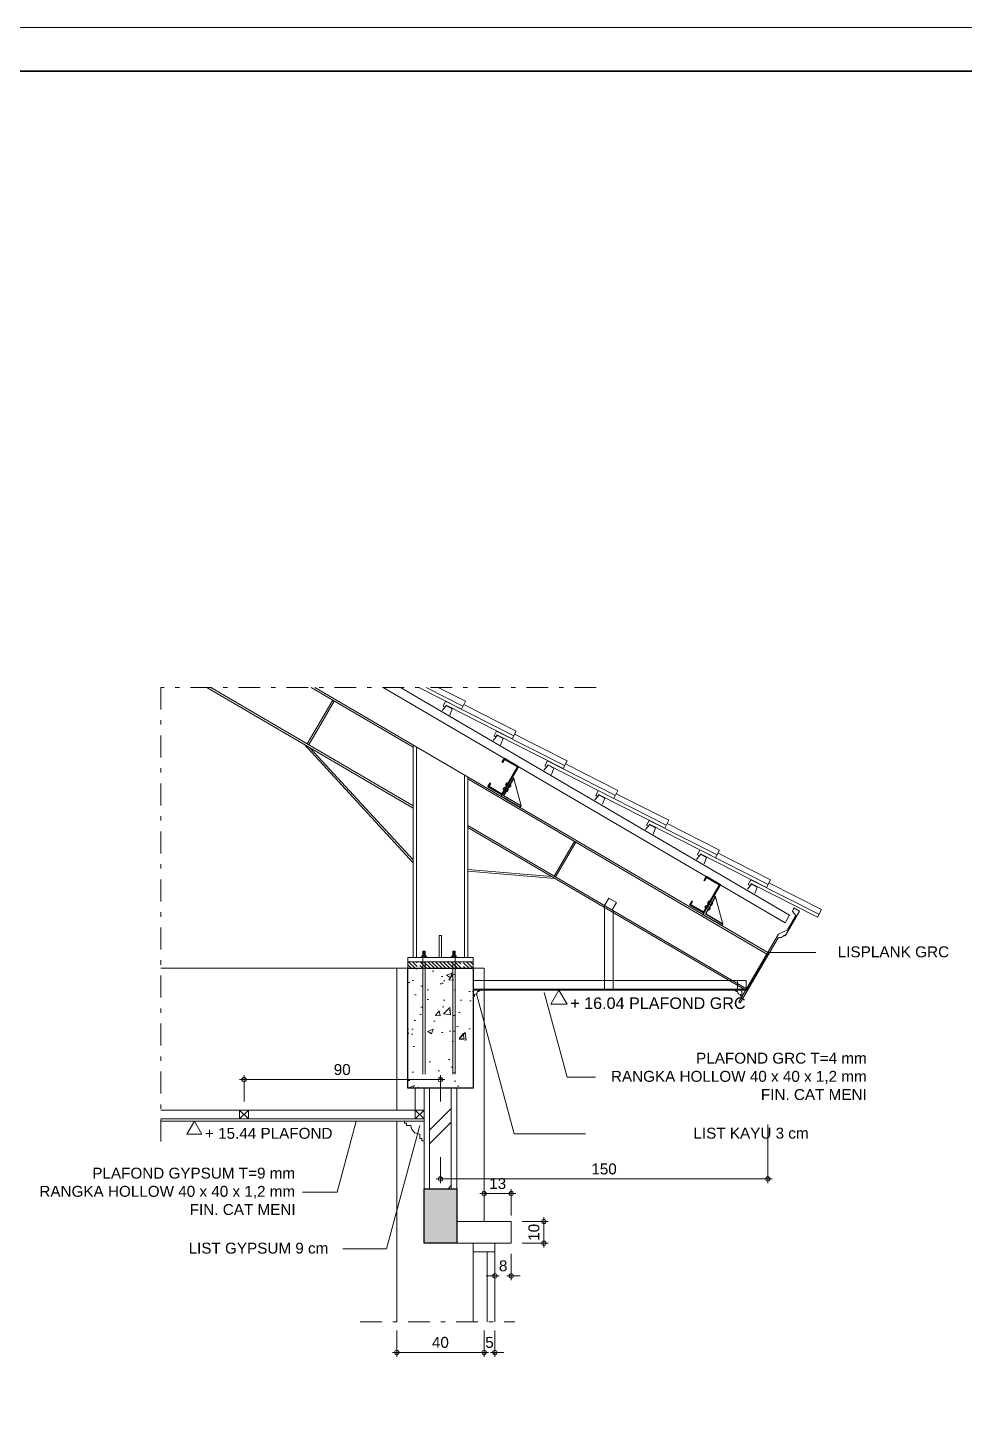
# Model space of a CAD drawing. Header units: millimetres. Extents: x -11 to 1625, y -267 to 180.
# Drawn here: x 959.67 to 981.14, y -188.5 to -157 of the extents above; entities that cross this region are included whole.
import ezdxf
from ezdxf.enums import TextEntityAlignment as Align

# ---------------------------------------------------------------- set-up
doc = ezdxf.new("R2010")
doc.units = ezdxf.units.MM
doc.linetypes.add('DASHDOT', pattern=[1, 0.5, -0.25, 0, -0.25])
doc.layers.add('03-GRS', color=3, linetype='Continuous')
for name, color, linetype, lineweight in [('ars', 11, 'Continuous', 5), ('atap', 7, 'Continuous', 20), ('balok', 111, 'Continuous', 35), ('blk', 1, 'Continuous', 30), ('GEN', 11, 'Continuous', 5), ('GRS KOP', 1, 'Continuous', 35), ('kap', 71, 'Continuous', 15), ('kop', 7, 'Continuous', 20), ('kus', 63, 'Continuous', 15), ('lan', 7, 'Continuous', 15), ('not', 7, 'Continuous', 20), ('pla', 213, 'Continuous', 15), ('sol kol', 8, 'Continuous', 0), ('tem', 5, 'Continuous', 20), ('u', 6, 'Continuous', 20)]:
    doc.layers.add(name, color=color, linetype=linetype, lineweight=lineweight)
doc.styles.add('BARU', font='complex.shx')
doc.styles.add('S', font='SIMPLEX', dxfattribs={"width": 1.1})
doc.styles.get("Standard").update_dxf_attribs({"font": 'ARIALUNI.TTF'})
doc.dimstyles.new('SK-20', dxfattribs={"dimtxt": 0.25, "dimasz": 0.1, "dimexe": 0.1, "dimexo": 0, "dimgap": 0.1, "dimtad": 1, "dimdec": 0, "dimlfac": 20, "dimzin": 12, "dimdsep": 46, "dimtxsty": 'Standard', "dimblk": 'BULAT', "dimcen": 0.1, "dimdle": 0.1, "dimclrd": 256, "dimclre": 256, "dimclrt": 256, "dimadec": 0, "dimazin": 3, "dimtfac": 1, "dimtdec": 0, "dimtix": 1, "dimtofl": 0, "dimtmove": 0, "dimatfit": 3, "dimldrblk": 'BULAT', "dimfxl": 0, "dimtolj": 1, "dimtzin": 0, "dimlwd": -1, "dimlwe": -1, "dimarcsym": 0})

# ---------------------------------------------------------------- blocks, each defined once
blk = doc.blocks.new('PEILA')
blk.add_lwpolyline([(-0.188, -0.325), (0.188, -0.325), (0, 0)], close=True)
at = {"style": 'S', "width": 1.1, "flags": 4}
blk.add_attdef('CAT', (0.265, -0.289), '', height=0.2, dxfattribs=at)
blk = doc.blocks.new('BULAT')
for p, q in [((-1, 0), (1, 0)), ((0, -1), (0, 1))]:
    blk.add_line(p, q)
blk.add_circle((0, 0), 0.5)
blk = doc.blocks.new('*D2893')
at = {"layer": 'Defpoints', "color": 0, "ltscale": 0.15}
for p in [(970.999, -184.352), (970.999, -184.852), (971.499, -184.852)]:
    blk.add_point(p, dxfattribs=at)
at = {"layer": 'u', "ltscale": 0.15}
for p, q in [((970.999, -184.352), (971.599, -184.352)), ((971.499, -184.452), (971.499, -184.752)), ((970.999, -184.852), (971.599, -184.852))]:
    blk.add_line(p, q, dxfattribs=at)
at = {"layer": 'u', "ltscale": 0.15, "xscale": 0.1, "yscale": 0.1, "zscale": 0.1}
for p, rotation in [((971.499, -184.352), 90), ((971.499, -184.852), 270)]:
    blk.add_blockref('BULAT', p, dxfattribs=dict(at, rotation=rotation))
at = {"layer": 'u', "ltscale": 0.15, "insert": (971.271, -184.602), "char_height": 0.25, "attachment_point": 5, "rotation": 90}
blk.add_mtext('\\A1;10', dxfattribs=at)
blk = doc.blocks.new('*D2894')
at = {"layer": 'Defpoints', "color": 0, "ltscale": 0.15}
for p in [(970.753, -183.714), (970.128, -184.214), (970.753, -184.214)]:
    blk.add_point(p, dxfattribs=at)
at = {"layer": 'u', "ltscale": 0.15}
for p, q in [((970.128, -184.214), (970.128, -183.614)), ((970.753, -184.214), (970.753, -183.614)), ((970.228, -183.714), (970.653, -183.714))]:
    blk.add_line(p, q, dxfattribs=at)
at = {"layer": 'u', "ltscale": 0.15, "xscale": 0.1, "yscale": 0.1, "zscale": 0.1, "rotation": 180}
blk.add_blockref('BULAT', (970.128, -183.714), dxfattribs=at)
at = {"layer": 'u', "ltscale": 0.15, "xscale": 0.1, "yscale": 0.1, "zscale": 0.1}
blk.add_blockref('BULAT', (970.753, -183.714), dxfattribs=at)
at = {"layer": 'u', "ltscale": 0.15, "insert": (970.441, -183.486), "char_height": 0.25, "attachment_point": 5}
blk.add_mtext('\\A1;13', dxfattribs=at)
blk = doc.blocks.new('*D2895')
at = {"layer": 'Defpoints', "color": 0, "ltscale": 0.15}
for p in [(970.378, -185.098), (970.753, -185.098), (970.753, -185.598)]:
    blk.add_point(p, dxfattribs=at)
at = {"layer": 'u', "ltscale": 0.15}
for p, q in [((970.378, -185.098), (970.378, -185.698)), ((970.753, -185.098), (970.753, -185.698)), ((970.278, -185.598), (970.178, -185.598)), ((970.853, -185.598), (970.953, -185.598))]:
    blk.add_line(p, q, dxfattribs=at)
at = {"layer": 'u', "ltscale": 0.15, "xscale": 0.1, "yscale": 0.1, "zscale": 0.1}
blk.add_blockref('BULAT', (970.378, -185.598), dxfattribs=at)
at = {"layer": 'u', "ltscale": 0.15, "xscale": 0.1, "yscale": 0.1, "zscale": 0.1, "rotation": 180}
blk.add_blockref('BULAT', (970.753, -185.598), dxfattribs=at)
at = {"layer": 'u', "ltscale": 0.15, "insert": (970.566, -185.37), "char_height": 0.25, "attachment_point": 5}
blk.add_mtext('\\A1;8', dxfattribs=at)
blk = doc.blocks.new('*D2896')
at = {"layer": 'Defpoints', "color": 0, "ltscale": 0.15}
for p in [(968.128, -186.852), (970.128, -186.852), (970.128, -187.352)]:
    blk.add_point(p, dxfattribs=at)
at = {"layer": 'u', "ltscale": 0.15}
for p, q in [((968.128, -186.852), (968.128, -187.452)), ((970.128, -186.852), (970.128, -187.452)), ((968.228, -187.352), (970.028, -187.352))]:
    blk.add_line(p, q, dxfattribs=at)
at = {"layer": 'u', "ltscale": 0.15, "xscale": 0.1, "yscale": 0.1, "zscale": 0.1, "rotation": 180}
blk.add_blockref('BULAT', (968.128, -187.352), dxfattribs=at)
at = {"layer": 'u', "ltscale": 0.15, "xscale": 0.1, "yscale": 0.1, "zscale": 0.1}
blk.add_blockref('BULAT', (970.128, -187.352), dxfattribs=at)
at = {"layer": 'u', "ltscale": 0.15, "insert": (969.128, -187.124), "char_height": 0.25, "attachment_point": 5}
blk.add_mtext('\\A1;40', dxfattribs=at)
blk = doc.blocks.new('*D2897')
at = {"layer": 'Defpoints', "color": 0, "ltscale": 0.15}
for p in [(970.128, -186.852), (970.378, -186.852), (970.128, -187.352)]:
    blk.add_point(p, dxfattribs=at)
at = {"layer": 'u', "ltscale": 0.15}
for p, q in [((970.128, -186.852), (970.128, -187.452)), ((970.378, -186.852), (970.378, -187.452)), ((970.028, -187.352), (969.928, -187.352)), ((970.478, -187.352), (970.578, -187.352))]:
    blk.add_line(p, q, dxfattribs=at)
at = {"layer": 'u', "ltscale": 0.15, "xscale": 0.1, "yscale": 0.1, "zscale": 0.1}
blk.add_blockref('BULAT', (970.128, -187.352), dxfattribs=at)
at = {"layer": 'u', "ltscale": 0.15, "xscale": 0.1, "yscale": 0.1, "zscale": 0.1, "rotation": 180}
blk.add_blockref('BULAT', (970.378, -187.352), dxfattribs=at)
at = {"layer": 'u', "ltscale": 0.15, "insert": (970.253, -187.125), "char_height": 0.25, "attachment_point": 5}
blk.add_mtext('\\A1;5', dxfattribs=at)
blk = doc.blocks.new('*D2898')
at = {"layer": 'Defpoints', "color": 0, "ltscale": 0.15}
for p in [(976.628, -182.129), (969.128, -182.879), (969.128, -183.379)]:
    blk.add_point(p, dxfattribs=at)
at = {"layer": 'u', "ltscale": 0.15}
for p, q in [((976.628, -182.129), (976.628, -183.479)), ((969.128, -182.879), (969.128, -183.479)), ((976.528, -183.379), (969.228, -183.379))]:
    blk.add_line(p, q, dxfattribs=at)
at = {"layer": 'u', "ltscale": 0.15, "xscale": 0.1, "yscale": 0.1, "zscale": 0.1, "rotation": 180}
blk.add_blockref('BULAT', (969.128, -183.379), dxfattribs=at)
at = {"layer": 'u', "ltscale": 0.15, "xscale": 0.1, "yscale": 0.1, "zscale": 0.1}
blk.add_blockref('BULAT', (976.628, -183.379), dxfattribs=at)
at = {"layer": 'u', "ltscale": 0.15, "insert": (972.878, -183.151), "char_height": 0.25, "attachment_point": 5}
blk.add_mtext('\\A1;150', dxfattribs=at)
blk = doc.blocks.new('*D2916')
at = {"layer": 'Defpoints', "color": 0, "ltscale": 0.15}
for p in [(964.628, -181.102), (964.628, -181.602), (969.128, -181.602)]:
    blk.add_point(p, dxfattribs=at)
at = {"layer": 'u', "ltscale": 0.15}
for p, q in [((964.628, -181.602), (964.628, -181.002)), ((969.028, -181.102), (964.728, -181.102)), ((969.128, -181.602), (969.128, -181.002))]:
    blk.add_line(p, q, dxfattribs=at)
at = {"layer": 'u', "ltscale": 0.15, "xscale": 0.1, "yscale": 0.1, "zscale": 0.1, "rotation": 180}
blk.add_blockref('BULAT', (964.628, -181.102), dxfattribs=at)
at = {"layer": 'u', "ltscale": 0.15, "xscale": 0.1, "yscale": 0.1, "zscale": 0.1}
blk.add_blockref('BULAT', (969.128, -181.102), dxfattribs=at)
at = {"layer": 'u', "ltscale": 0.15, "insert": (966.878, -180.874), "char_height": 0.25, "attachment_point": 5}
blk.add_mtext('\\A1;90', dxfattribs=at)
blk = doc.blocks.new('kop')
at = {"layer": 'GRS KOP'}
blk.add_lwpolyline([(1, 54), (83, 54), (83, 1), (1, 1)], close=True, dxfattribs=at)
at = {"layer": 'kop', "color": 7}
for p, q in [((84, 55), (0, 55)), ((0, 0), (84, 0))]:
    blk.add_line(p, q, dxfattribs=at)
at = {"layer": 'kop', "style": 'BARU', "flags": 4}
for p, height in [((73.8, 5.4), 0.35), ((80.303, 5.382), 0.25), ((73.8, 4.9), 0.35), ((80.303, 4.882), 0.25), ((73.8, 4.4), 0.35), ((80.303, 4.382), 0.25)]:
    blk.add_attdef('-', p, '', height=height, dxfattribs=at)
at = {"layer": 'kop', "flags": 4}
for tag, p in [('AR-00', (78.057, 2.648)), ('00', (81.238, 2.647))]:
    blk.add_attdef(tag, text='', height=0.35, dxfattribs=at).set_placement(p, align=Align.MIDDLE)
blk = doc.blocks.new('A$C58C93239')
at = {"layer": '03-GRS'}
for p, q in [((-662, 1348), (-12, 1721)), ((-662, 1348), (-12, 1721)), ((83, 46), (-662, 1348)), ((83, 46), (-662, 1348)), ((-619, 1336), (-23, 1677)), ((-619, 1336), (-23, 1677)), ((94, 90), (-619, 1336)), ((94, 90), (-619, 1336)), ((60, 1531), (-23, 1677)), ((60, 1531), (-23, 1677)), ((88, 1547), (-12, 1721)), ((88, 1547), (-12, 1721)), ((60, 1531), (88, 1547)), ((60, 1531), (88, 1547)), ((-444, 805), (-374, 845)), ((-444, 805), (-374, 845)), ((3, 24), (-444, 805)), ((3, 24), (-444, 805)), ((-267, 399), (-74, 510)), ((-267, 399), (-74, 510)), ((83, 46), (734, 419)), ((83, 46), (734, 419)), ((122, -23), (83, 46)), ((122, -23), (83, 46)), ((94, 90), (690, 431)), ((94, 90), (690, 431)), ((606, 577), (634, 593)), ((606, 577), (634, 593)), ((690, 431), (606, 577)), ((690, 431), (606, 577)), ((734, 419), (634, 593)), ((734, 419), (634, 593)), ((-785, -450), (-4, -3)), ((-785, -450), (-4, -3)), ((-746, -520), (-785, -450)), ((-746, -520), (-785, -450)), ((-746, -520), (122, -23)), ((-746, -520), (122, -23))]:
    blk.add_line(p, q, dxfattribs=at)
blk.add_ellipse((-14, 14), major_axis=(-14.1, 14.1), ratio=1, start_param=2.87598, end_param=4.446776, dxfattribs=at)
blk.add_ellipse((-14, 14), major_axis=(-14.1, 14.1), ratio=1, start_param=2.87598, end_param=4.446776, dxfattribs=at)
at = {"layer": 'atap', "color": 2}
for p, q in [((-444, 805), (-785, -450)), ((-327, 503), (-133, 614)), ((-327, 503), (-267, 399)), ((-267, 399), (-74, 510)), ((-208, 295), (-14, 406)), ((-208, 295), (-14, 406)), ((-208, 295), (-148, 191)), ((-148, 191), (46, 302)), ((-133, 614), (-74, 510)), ((-14, 406), (46, 302))]:
    blk.add_line(p, q, dxfattribs=at)
blk = doc.blocks.new('GORDING 150')
at = {"layer": 'balok', "color": 1, "ltscale": 0.5, "xscale": 0.09999999997671699, "yscale": 0.09999999997671699, "zscale": 0.09999999997671699}
blk.add_blockref('A$C58C93239', (12.8, -47.9), dxfattribs=at)

msp = doc.modelspace()

# ---------------------------------------------------------------- hatches: boundary and pattern name
at = {"layer": 'ars'}
h = msp.add_hatch(dxfattribs=at)
h.set_pattern_fill('ANSI31', color=256, scale=0.5, style=0)
h.set_pattern_definition([(135, (3445.254094, 186.95686), (0.0441941738, 0.0441941738), [])])
h.paths.add_polyline_path([(968.6575605, -178.4020967), (969.5975605, -178.4020967), (969.5975606, -178.5520967), (968.6575606, -178.5520967)])
h.paths.add_polyline_path([(969.8780936, -178.4020967), (969.8780936, -178.5520967), (969.6575607, -178.5520967), (969.6575606, -178.4020967)])
h.paths.add_polyline_path([(968.3780936, -178.5520967), (968.3780936, -178.4020967), (968.5975606, -178.4020967), (968.5975607, -178.5520967)])
h = msp.add_hatch(dxfattribs=at)
h.set_pattern_fill('TEMBOK', color=256, scale=1.25)
h.set_pattern_definition([(45, (899.1492, -446.4471), (-0.8838835, 0.8838835), []), (45, (899.4617, -446.4471), (-0.8838835, 0.8838835), [])])
h.paths.add_polyline_path([(969.3780936, -181.3020967), (968.8780936, -181.3020967), (968.8780936, -183.6020967), (969.3780936, -183.6020967)])
at = {"layer": 'lan'}
h = msp.add_hatch(dxfattribs=at)
h.set_pattern_fill('AR-CONC', color=256, scale=0.007)
h.set_pattern_definition([(50, (3.1849, -90.3425), (1.2752927, -0.1115736), [0.13335, -1.46685]), (355, (3.1849, -90.3425), (-0.2466998, 1.3373965), [0.10668, -1.17348]), (100.451, (3.2912, -90.3518), (1.0285975, 1.2258168), [0.11333, -1.24663]), (46.1842, (3.1849, -89.9869), (1.8975533, -0.2942963), [0.200025, -2.200275]), (96.6356, (3.343, -90.0114), (1.6618296, 1.731979), [0.169995, -1.869945]), (351.184, (3.185, -89.9869), (1.6618322, 1.731976), [0.16002, -1.76022]), (21, (3.3627, -90.0758), (1.0613042, -0.7158586), [0.13335, -1.46685]), (326, (3.3627, -90.0758), (0.4326142, 1.2893158), [0.10668, -1.17348]), (71.4514, (3.4511, -90.1355), (1.4939154, 0.57346), [0.11333, -1.24663]), (37.5, (3.1849, -90.3425), (0.02162022, 0.59188527), [0, -1.159256, 0, -1.19126, 0, -1.177925]), (7.5, (3.1849, -90.3425), (0.46773764, 0.70126402), [0, -0.679196, 0, -1.132586, 0, -0.448945]), (327.5, (2.7884, -90.3425), (0.94913417, -0.0401012), [0, -0.4445, 0, -1.38684, 0, -1.84023]), (317.5, (2.6106, -90.3425), (1.0369043, 0.17798544), [0, -0.57785, 0, -0.921004, 0, -1.30683])])
h.paths.add_polyline_path([(969.8780936, -181.3020967), (968.3780936, -181.3020967), (968.3780936, -178.5520967), (969.8780936, -178.5520967)])
h = msp.add_hatch(dxfattribs=at)
h.set_pattern_fill('AR-CONC', color=256, scale=0.007)
h.set_pattern_definition([(50, (558.9298, -337.1806), (1.2752927, -0.1115736), [0.13335, -1.46685]), (355, (558.9298, -337.1806), (-0.246704, 1.337398), [0.10668, -1.173484]), (100.45144, (559.036, -337.19), (1.0285887, 1.2258243), [0.11333, -1.2466317]), (46.1842, (558.9298, -336.825), (1.8975533, -0.2942963), [0.200025, -2.200275]), (96.63556, (559.0879, -336.8496), (1.661829, 1.731983), [0.169995, -1.869949]), (351.18415, (558.9298, -336.825), (1.661829, 1.731983), [0.16002, -1.760218]), (21, (559.1076, -336.914), (1.0613007, -0.7158564), [0.13335, -1.46685]), (326, (559.1076, -336.914), (0.4326142, 1.2893158), [0.10668, -1.17348]), (71.45144, (559.196, -336.9736), (1.493915, 0.5734594), [0.11333, -1.2466296]), (37.5, (558.92977, -337.18065), (0.0216202, 0.59188527), [0, -1.159256, 0, -1.19126, 0, -1.177925]), (7.5, (558.92977, -337.18065), (0.4677376, 0.701264), [0, -0.679196, 0, -1.132586, 0, -0.448945]), (327.5, (558.53327, -337.18065), (0.94913417, -0.0401012), [0, -0.4445, 0, -1.38684, 0, -1.84023]), (317.5, (558.3555, -337.18065), (1.0369043, 0.1779854), [0, -0.57785, 0, -0.921004, 0, -1.30683])])
h.paths.add_polyline_path([(969.6280936, -178.5520967), (968.6280936, -178.5520967), (968.6280936, -180.0520967), (969.6280936, -180.0520967)])
h = msp.add_hatch(dxfattribs=at)
h.set_pattern_fill('AR-CONC', color=256, scale=0.007)
h.set_pattern_definition([(50, (558.9298, -337.1806), (1.2752927, -0.1115736), [0.13335, -1.46685]), (355, (558.9298, -337.1806), (-0.246704, 1.337398), [0.10668, -1.173484]), (100.45144, (559.036, -337.19), (1.0285887, 1.2258243), [0.11333, -1.2466317]), (46.1842, (558.9298, -336.825), (1.8975533, -0.2942963), [0.200025, -2.200275]), (96.63556, (559.0879, -336.8496), (1.661829, 1.731983), [0.169995, -1.869949]), (351.18415, (558.9298, -336.825), (1.661829, 1.731983), [0.16002, -1.760218]), (21, (559.1076, -336.914), (1.0613007, -0.7158564), [0.13335, -1.46685]), (326, (559.1076, -336.914), (0.4326142, 1.2893158), [0.10668, -1.17348]), (71.45144, (559.196, -336.9736), (1.493915, 0.5734594), [0.11333, -1.2466296]), (37.5, (558.92977, -337.18065), (0.0216202, 0.59188527), [0, -1.159256, 0, -1.19126, 0, -1.177925]), (7.5, (558.92977, -337.18065), (0.4677376, 0.701264), [0, -0.679196, 0, -1.132586, 0, -0.448945]), (327.5, (558.53327, -337.18065), (0.94913417, -0.0401012), [0, -0.4445, 0, -1.38684, 0, -1.84023]), (317.5, (558.3555, -337.18065), (1.0369043, 0.1779854), [0, -0.57785, 0, -0.921004, 0, -1.30683])])
h.paths.add_polyline_path([(969.6280936, -178.5520967), (968.6280936, -178.5520967), (968.6280936, -180.0520967), (969.6280936, -180.0520967)])
at = {"layer": 'sol kol'}
h = msp.add_hatch(color=256, dxfattribs=at)
h.dxf.hatch_style = 1
h.paths.add_polyline_path([(968.7530936, -183.6020967), (969.5030936, -183.6020967), (969.5030936, -184.8520967), (968.7530936, -184.8520967)])

# ---------------------------------------------------------------- linework, layer by layer
at = {"ltscale": 10}
msp.add_line((976.6280936, -178.1911323), (976.123018, -179.0542074), dxfattribs=at)
at = {"layer": 'ars'}
for p, q in [((963.7794602, -172.1203608), (968.5030936, -174.8846535)), ((963.8685558, -172.1203608), (968.5030936, -174.8325143)), ((966.1652415, -172.1203608), (968.5030936, -173.4884829)), ((966.2543371, -172.1203608), (976.6280936, -178.1911323)), ((966.0768773, -173.412681), (966.662765, -172.4115139)), ((966.1114003, -173.432884), (966.697288, -172.4317169)), ((968.5030936, -176.1346535), (966.0030936, -173.4216416)), ((968.5030936, -176.0682473), (966.135906, -173.499364)), ((968.5030936, -178.3020967), (968.5030936, -173.4363438)), ((968.5780936, -178.3020967), (968.5780936, -173.4802341)), ((969.6780936, -178.3020967), (969.6780936, -174.1239593)), ((969.7530936, -178.3020967), (969.7530936, -174.1678497)), ((969.7530936, -174.2141956), (976.6078906, -178.2256553)), ((969.7530936, -175.2801515), (976.143221, -179.0196844)), ((969.7530936, -175.3264974), (976.123018, -179.0542074)), ((971.7325771, -176.4385546), (972.1972466, -175.6445256)), ((971.7671001, -176.4587577), (972.2317696, -175.6647286)), ((969.7530936, -176.2863525), (971.6728037, -176.4499209)), ((969.7530936, -176.3264974), (971.7530936, -176.4969069)), ((969.1030936, -177.8020965), (969.1530936, -177.8020967)), ((969.1030936, -178.3020966), (969.1030936, -177.8020965)), ((969.1530936, -178.3020966), (969.1530936, -177.8020967)), ((968.7225605, -178.1640967), (968.7825605, -178.1680967)), ((968.7225605, -178.1720967), (968.7825605, -178.1760967)), ((968.7825605, -178.1838301), (968.7225605, -178.1800967)), ((968.7825605, -178.1918301), (968.7225605, -178.1880967)), ((968.7825605, -178.1995634), (968.7225605, -178.1960967)), ((968.7825605, -178.2075634), (968.7225605, -178.2040967)), ((968.7825605, -178.2152967), (968.7225605, -178.2120967)), ((968.7825605, -178.2232967), (968.7225605, -178.2200967)), ((968.7825605, -178.2310301), (968.7225605, -178.2280967)), ((968.7825605, -178.2390301), (968.7225605, -178.2360967)), ((968.7825605, -178.2467634), (968.7225605, -178.2440967)), ((968.7825605, -178.2547634), (968.7225605, -178.2520967)), ((968.7825605, -178.2624967), (968.7225605, -178.2600967)), ((968.7265605, -178.1683634), (968.7785605, -178.1718301)), ((968.7265605, -178.1763634), (968.7785605, -178.1798301)), ((968.7785605, -178.1875634), (968.7265605, -178.1843634)), ((968.7785605, -178.1955634), (968.7265605, -178.1923634)), ((968.7785605, -178.2032967), (968.7265605, -178.2003634)), ((968.7785605, -178.2112967), (968.7265605, -178.2083634)), ((968.7785605, -178.2190301), (968.7265605, -178.2163634)), ((968.7785605, -178.2270301), (968.7265605, -178.2243634)), ((968.7785605, -178.2347634), (968.7265605, -178.2323634)), ((968.7785605, -178.2427634), (968.7265605, -178.2403634)), ((968.7785605, -178.2504967), (968.7265605, -178.2483634)), ((968.7785605, -178.2584967), (968.7265605, -178.2563634)), ((969.4100605, -178.1640967), (969.4700605, -178.1680967)), ((969.4100605, -178.1720967), (969.4700605, -178.1760967)), ((969.4700605, -178.1838301), (969.4100605, -178.1800967)), ((969.4700605, -178.1918301), (969.4100605, -178.1880967)), ((969.4700605, -178.1995634), (969.4100605, -178.1960967)), ((969.4700605, -178.2075634), (969.4100605, -178.2040967)), ((969.4700605, -178.2152967), (969.4100605, -178.2120967)), ((969.4700605, -178.2232967), (969.4100605, -178.2200967)), ((969.4700605, -178.2310301), (969.4100605, -178.2280967)), ((969.4700605, -178.2390301), (969.4100605, -178.2360967)), ((969.4700605, -178.2467634), (969.4100605, -178.2440967)), ((969.4700605, -178.2547634), (969.4100605, -178.2520967)), ((969.4700605, -178.2624967), (969.4100605, -178.2600967)), ((969.4140605, -178.1683634), (969.4660605, -178.1718301)), ((969.4140605, -178.1763634), (969.4660605, -178.1798301)), ((969.4660605, -178.1875634), (969.4140605, -178.1843634)), ((969.4660605, -178.1955634), (969.4140605, -178.1923634)), ((969.4660605, -178.2032967), (969.4140605, -178.2003634)), ((969.4660605, -178.2112967), (969.4140605, -178.2083634)), ((969.4660605, -178.2190301), (969.4140605, -178.2163634)), ((969.4660605, -178.2270301), (969.4140605, -178.2243634)), ((969.4660605, -178.2347634), (969.4140605, -178.2323634)), ((969.4660605, -178.2427634), (969.4140605, -178.2403634)), ((969.4660605, -178.2504967), (969.4140605, -178.2483634)), ((969.4660605, -178.2584967), (969.4140605, -178.2563634)), ((968.3780936, -178.3020967), (969.8780936, -178.3020967)), ((968.3780936, -178.4020967), (968.3780936, -178.3020967)), ((968.3780936, -178.4020967), (969.8780936, -178.4020967)), ((968.3780936, -178.4020967), (968.3780936, -178.5520967)), ((968.3780936, -178.5520967), (969.8780936, -178.5520967)), ((969.8780936, -178.4020967), (969.8780936, -178.3020967)), ((969.8780936, -178.4020967), (969.8780936, -178.5520967)), ((976.1230289, -179.0541887), (969.8780936, -179.0541887)), ((962.7252618, -182.0520967), (968.7530936, -182.0520967)), ((964.5280936, -181.8020967), (964.7280936, -182.0020967)), ((964.5280936, -182.0020967), (964.7280936, -181.8020967)), ((968.5530936, -181.8020967), (968.7530936, -182.0020967)), ((968.5530936, -182.0020967), (968.7530936, -181.8020967))]:
    msp.add_line(p, q, dxfattribs=at)
for points in [[(969.1712505, -172.649037), (969.2685819, -172.532197), (969.3980476, -172.6079508), (969.3438714, -172.7500421)], [(970.3362239, -173.3306941), (970.4335553, -173.213854), (970.563021, -173.2896079), (970.5088448, -173.4316992)], [(971.5011973, -174.0123512), (971.5985287, -173.8955111), (971.7279944, -173.971265), (971.6738182, -174.1133563)], [(972.6661707, -174.6940082), (972.7635021, -174.5771682), (972.8929678, -174.652922), (972.8387916, -174.7950133)], [(973.8311441, -175.3756653), (973.9284756, -175.2588253), (974.0579412, -175.3345791), (974.003765, -175.4766704)], [(974.9961175, -176.0573224), (975.093449, -175.9404824), (975.2229146, -176.0162362), (975.1687384, -176.1583275)], [(976.1610909, -176.7389795), (976.2584224, -176.6221395), (976.387888, -176.6978933), (976.3337118, -176.8399846)], [(968.7263105, -178.2640967), (968.7225605, -178.2600967), (968.7265605, -178.2563634), (968.7225605, -178.2520967), (968.7265605, -178.2483634), (968.7225605, -178.2440967), (968.7265605, -178.2403634), (968.7225605, -178.2360967), (968.7265605, -178.2323634), (968.7225605, -178.2280967), (968.7265605, -178.2243634), (968.7225605, -178.2200967), (968.7265605, -178.2163634), (968.7225605, -178.2120967), (968.7265605, -178.2083634), (968.7225605, -178.2040967), (968.7265605, -178.2003634), (968.7225605, -178.1960967), (968.7265605, -178.1923634), (968.7225605, -178.1880967), (968.7265605, -178.1843634), (968.7225605, -178.1800967), (968.7265605, -178.1763634), (968.7225605, -178.1720967), (968.7265605, -178.1683634), (968.7225605, -178.1640967), (968.7785605, -178.1640967), (968.7825605, -178.1680967), (968.7785605, -178.1718301), (968.7825605, -178.1760967), (968.7785605, -178.1798301), (968.7825605, -178.1838301), (968.7785605, -178.1875634), (968.7825605, -178.1918301), (968.7785605, -178.1955634), (968.7825605, -178.1995634), (968.7785605, -178.2032967), (968.7825605, -178.2075634), (968.7785605, -178.2112967), (968.7825605, -178.2152967), (968.7785605, -178.2190301), (968.7825605, -178.2232967), (968.7785605, -178.2270301), (968.7825605, -178.2310301), (968.7785605, -178.2347634), (968.7825605, -178.2390301), (968.7785605, -178.2427634), (968.7825605, -178.2467634), (968.7785605, -178.2504967), (968.7825605, -178.2547634), (968.7785605, -178.2584967), (968.7825605, -178.2624967), (968.7808462, -178.2640967)], [(968.7225605, -178.2640967), (968.7225621, -180.9792524)], [(968.7825605, -178.3020967), (968.7825605, -178.2640967)], [(969.4138105, -178.2640967), (969.4100605, -178.2600967), (969.4140605, -178.2563634), (969.4100605, -178.2520967), (969.4140605, -178.2483634), (969.4100605, -178.2440967), (969.4140605, -178.2403634), (969.4100605, -178.2360967), (969.4140605, -178.2323634), (969.4100605, -178.2280967), (969.4140605, -178.2243634), (969.4100605, -178.2200967), (969.4140605, -178.2163634), (969.4100605, -178.2120967), (969.4140605, -178.2083634), (969.4100605, -178.2040967), (969.4140605, -178.2003634), (969.4100605, -178.1960967), (969.4140605, -178.1923634), (969.4100605, -178.1880967), (969.4140605, -178.1843634), (969.4100605, -178.1800967), (969.4140605, -178.1763634), (969.4100605, -178.1720967), (969.4140605, -178.1683634), (969.4100605, -178.1640967), (969.4660605, -178.1640967), (969.4700605, -178.1680967), (969.4660605, -178.1718301), (969.4700605, -178.1760967), (969.4660605, -178.1798301), (969.4700605, -178.1838301), (969.4660605, -178.1875634), (969.4700605, -178.1918301), (969.4660605, -178.1955634), (969.4700605, -178.1995634), (969.4660605, -178.2032967), (969.4700605, -178.2075634), (969.4660605, -178.2112967), (969.4700605, -178.2152967), (969.4660605, -178.2190301), (969.4700605, -178.2232967), (969.4660605, -178.2270301), (969.4700605, -178.2310301), (969.4660605, -178.2347634), (969.4700605, -178.2390301), (969.4660605, -178.2427634), (969.4700605, -178.2467634), (969.4660605, -178.2504967), (969.4700605, -178.2547634), (969.4660605, -178.2584967), (969.4700605, -178.2624967), (969.4683462, -178.2640967)], [(969.4100605, -178.3020967), (969.4100605, -178.2640967)], [(969.4700605, -178.2640967), (969.4700622, -180.9792521)], [(968.782562, -180.9792524), (968.7825605, -178.4020967)], [(969.4100621, -180.9792521), (969.4100605, -178.4020967)], [(969.3780936, -181.3020967), (969.3780936, -183.6020967), (968.8780936, -183.6020967), (968.8780936, -181.3020967)]]:
    msp.add_lwpolyline(points, dxfattribs=at)
for points in [[(975.9956465, -179.3428933), (976.8664826, -177.8554489, 0.4142135624), (976.9006859, -177.8464969, 0.296440068), (977.0072902, -177.7930132), (977.0288678, -177.8056388), (977.0414935, -177.7840612), (977.3571344, -177.2446209), (977.2276687, -177.1688671), (977.195163, -177.2541219), (977.2724286, -177.3398833), (977.0791592, -177.6701868), (976.8741509, -177.7730402), (975.9646707, -179.3247441)], [(970.0114269, -179.087522), (970.0114269, -179.0708553), (970.0280936, -179.0708553), (970.0280936, -179.0541887), (969.8780936, -179.0541887), (969.8780936, -179.2041887), (969.8947603, -179.2041887), (969.8947603, -179.187522), (969.9114269, -179.187522), (969.9114269, -179.1541887, 0.4142135624), (969.9780936, -179.087522)]]:
    msp.add_lwpolyline(points, format="xyb", close=True, dxfattribs=at)
for points in [[(968.7275605, -178.2678467), (968.7088105, -178.2640967), (968.7025605, -178.2678467), (968.7025605, -178.2903467), (968.7088105, -178.2940967), (968.7275605, -178.2903467)], [(968.7025605, -178.2640967), (968.7025605, -178.2940967), (968.8025605, -178.2940967), (968.8025605, -178.2640967)], [(968.7650605, -178.2640967), (968.7525605, -178.2640967), (968.7400605, -178.2640967), (968.7275605, -178.2678467), (968.7275605, -178.2903467), (968.7400605, -178.2940967), (968.7525605, -178.2940967), (968.7650605, -178.2940967), (968.7775605, -178.2903467), (968.7775605, -178.2678467)], [(968.7775605, -178.2678467), (968.7963105, -178.2640967), (968.8025605, -178.2678467), (968.8025605, -178.2903467), (968.7963105, -178.2940967), (968.7775605, -178.2903467)], [(969.4150605, -178.2678467), (969.3963105, -178.2640967), (969.3900605, -178.2678467), (969.3900605, -178.2903467), (969.3963105, -178.2940967), (969.4150605, -178.2903467)], [(969.4900605, -178.2640967), (969.4900605, -178.2940967), (969.3900605, -178.2940967), (969.3900605, -178.2640967)], [(969.4275605, -178.2640967), (969.4400605, -178.2640967), (969.4525605, -178.2640967), (969.4650605, -178.2678467), (969.4650605, -178.2903467), (969.4525605, -178.2940967), (969.4400605, -178.2940967), (969.4275605, -178.2940967), (969.4150605, -178.2903467), (969.4150605, -178.2678467)], [(969.4650605, -178.2678467), (969.4838105, -178.2640967), (969.4900605, -178.2678467), (969.4900605, -178.2903467), (969.4838105, -178.2940967), (969.4650605, -178.2903467)], [(968.8225605, -178.3020967), (968.8225605, -178.2940967), (968.6825605, -178.2940967), (968.6825605, -178.3020967)], [(969.5100605, -178.3020967), (969.5100605, -178.2940967), (969.3700605, -178.2940967), (969.3700605, -178.3020967)]]:
    msp.add_lwpolyline(points, close=True, dxfattribs=at)
at = {"layer": 'blk'}
for points in [[(969.8780936, -181.3020967), (968.3780936, -181.3020967), (968.3780936, -178.5520967), (969.8780936, -178.5520967)], [(969.5030936, -184.8520967), (968.7530936, -184.8520967), (968.7530936, -183.6020967), (969.5030936, -183.6020967)]]:
    msp.add_lwpolyline(points, close=True, dxfattribs=at)
at = {"layer": 'GEN', "color": 11}
for p, q in [((969.6438922, -172.5473725), (968.803078, -172.1203608)), ((970.8088656, -173.2290296), (969.2485512, -172.4366162)), ((971.973839, -173.9106867), (970.4135246, -173.1182732)), ((973.1388124, -174.5923437), (971.578498, -173.7999303)), ((974.3037858, -175.2740008), (972.7434714, -174.4815874)), ((975.4687592, -175.9556579), (973.9084448, -175.1632445)), ((976.6352773, -176.6346751), (975.0749629, -175.8422617)), ((977.8005827, -177.3157648), (976.2402683, -176.5233514))]:
    msp.add_line(p, q, dxfattribs=at)
for points in [[(969.0791334, -172.1203608), (969.7004932, -172.4359215), (969.6099316, -172.6142431), (968.6374447, -172.1203608)], [(969.6641498, -172.5074839), (970.8654666, -173.1175786), (970.774905, -173.2959002), (969.2591711, -172.5261272), (969.2365307, -172.5707076), (969.1919503, -172.5480672), (969.2485512, -172.4366162)], [(970.8291232, -173.189141), (972.03044, -173.7992356), (971.9398784, -173.9775573), (970.4241445, -173.2077842), (970.4015041, -173.2523647), (970.3569237, -173.2297243), (970.4135246, -173.1182732)], [(971.9940966, -173.870798), (973.1954134, -174.4808927), (973.1048518, -174.6592144), (971.5891179, -173.8894413), (971.5664775, -173.9340217), (971.5218971, -173.9113814), (971.578498, -173.7999303)], [(973.15907, -174.5524551), (974.3603868, -175.1625498), (974.2698252, -175.3408714), (972.7540913, -174.5710984), (972.7314509, -174.6156788), (972.6868705, -174.5930384), (972.7434714, -174.4815874)], [(974.3240434, -175.2341122), (975.5253602, -175.8442069), (975.4347986, -176.0225285), (973.9190647, -175.2527555), (973.8964243, -175.2973359), (973.8518439, -175.2746955), (973.9084448, -175.1632445)], [(975.4905266, -175.9131117), (976.6918782, -176.5232241), (976.6013167, -176.7015457), (975.0855827, -175.9317727), (975.0629423, -175.9763531), (975.0183619, -175.9537127), (975.0749629, -175.8422617)], [(976.655832, -176.5942014), (977.8571836, -177.2043138), (977.7666221, -177.3826354), (976.2508881, -176.6128624), (976.2282477, -176.6574428), (976.1836673, -176.6348024), (976.2402683, -176.5233514)]]:
    msp.add_lwpolyline(points, dxfattribs=at)
at = {"layer": 'kap'}
for p, q in [((972.8883581, -178.8341887), (972.8883581, -179.0341887)), ((973.0883581, -178.8341887), (973.0883581, -179.0341887))]:
    msp.add_line(p, q, dxfattribs=at)
msp.add_lwpolyline([(967.8174025, -172.1203608), (977.029051, -177.5103426), (977.1302788, -177.337852), (968.2134221, -172.1203608)], dxfattribs=at)
at = {"layer": 'kus'}
for p, q in [((969.8780936, -184.8520967), (969.8780936, -186.6520967)), ((970.3780936, -184.8520967), (970.3780936, -186.6520967)), ((970.3780936, -185.0520967), (969.8780936, -185.0520967)), ((970.2030936, -185.0520967), (970.2030936, -186.6520967))]:
    msp.add_line(p, q, dxfattribs=at)
at = {"layer": 'lan'}
for points in [[(975.9018803, -179.087522), (975.9018803, -179.0708553), (975.8852136, -179.0708553), (975.8852136, -179.0541887), (976.0352136, -179.0541887), (976.0352136, -179.2041887), (976.0185469, -179.2041887), (976.0185469, -179.187522), (976.0018803, -179.187522), (976.0018803, -179.1541887, -0.4142135624), (975.9352136, -179.087522)], [(968.3530936, -182.1520967), (968.3530936, -182.1020967), (968.3030936, -182.1020967), (968.3030936, -182.0520967), (968.7530936, -182.0520967), (968.7530936, -182.5020967), (968.7030936, -182.5020967), (968.7030936, -182.4520967), (968.6530936, -182.4520967), (968.6530936, -182.3520967, -0.4142135624), (968.4530936, -182.1520967)]]:
    msp.add_lwpolyline(points, format="xyb", close=True, dxfattribs=at)
at = {"layer": 'not'}
for p, q in [((977.7278383, -178.1911323), (976.6280936, -178.1911323)), ((970.8189229, -182.345553), (969.9585674, -179.1346625)), ((972.0304198, -181.0489896), (971.5092339, -179.1038975)), ((972.6836958, -181.0489896), (972.0304198, -181.0489896)), ((966.7588875, -183.6833631), (967.195984, -182.0520967)), ((967.8953789, -184.9799265), (968.6530936, -182.1520967)), ((972.4538653, -182.345553), (970.8189229, -182.345553)), ((965.9716369, -183.6833631), (966.7588875, -183.6833631)), ((966.8940029, -184.9799265), (967.8953789, -184.9799265))]:
    msp.add_line(p, q, dxfattribs=at)
at = {"layer": 'not', "linetype": 'DASHDOT'}
msp.add_line((967.2869761, -186.6520967), (970.8364412, -186.6520967), dxfattribs=at)
msp.add_lwpolyline([(972.6987508, -172.1203608), (962.7252618, -172.1203608), (962.7252618, -182.5796933)], dxfattribs=at)
at = {"layer": 'pla'}
for p, q in [((972.887771, -177.1159401), (972.987771, -176.942735)), ((973.1609761, -177.042735), (972.987771, -176.942735)), ((972.8883581, -177.1149232), (972.8883581, -179.0341887)), ((973.0609761, -177.2159401), (973.1609761, -177.042735)), ((973.0883581, -177.2319642), (973.0883581, -179.0341887)), ((976.134733, -178.8341887), (969.8780936, -178.8341887)), ((975.934733, -179.0341887), (975.934733, -178.8341887)), ((976.134733, -179.0341887), (976.134733, -178.8341887)), ((976.134733, -179.0341887), (969.8780936, -179.0341887)), ((969.6280936, -180.0520967), (969.7030936, -180.0520967)), ((968.5530936, -182.0020967), (968.5530936, -181.3020967)), ((962.7252618, -181.8020967), (968.7530936, -181.8020967)), ((962.7252618, -182.0020967), (968.7530936, -182.0020967)), ((964.5280936, -182.0020967), (964.5280936, -181.8020967)), ((964.7280936, -182.0020967), (964.7280936, -181.8020967))]:
    msp.add_line(p, q, dxfattribs=at)
at = {"layer": 'tem'}
for p, q in [((962.7252618, -178.5520967), (970.1280936, -178.5520967)), ((968.1280936, -178.5520967), (968.1280936, -181.8020967)), ((970.1280936, -178.5520967), (970.1280936, -182.018271)), ((968.7530936, -181.3020967), (968.7530936, -183.6020967)), ((969.5030936, -183.6020967), (969.5030936, -181.3020967)), ((968.1280936, -182.0520967), (968.1280936, -186.6520967)), ((970.1280936, -182.018271), (970.1280936, -184.3520967)), ((970.7530936, -184.3520967), (969.5030936, -184.3520967)), ((970.7530936, -184.3520967), (970.7530936, -184.8520967)), ((970.7530936, -184.8520967), (969.5030936, -184.8520967))]:
    msp.add_line(p, q, dxfattribs=at)
at = {"layer": 'u'}
msp.add_lwpolyline([(976.6280936, -178.1911323), (976.123018, -179.0542074)], dxfattribs=at)

# ---------------------------------------------------------------- block references
at = {"linetype": 'Continuous', "ltscale": 5, "xscale": -0.004999999999999261, "yscale": 0.00499999999999926, "zscale": 0.00499999999999926, "rotation": 359.7815259932136}
for p in [(970.6491595, -174.3679248), (975.2741595, -177.0744967)]:
    msp.add_blockref('GORDING 150', p, dxfattribs=at)
at = {"layer": 'kop'}
for p in [(911.2141622, -157), (911.2141622, -212)]:
    msp.add_blockref('kop', p, dxfattribs=at)
at = {"layer": 'not'}
ref = msp.add_blockref('PEILA', (971.8451661, -179.0541887), dxfattribs=dict(at, xscale=0.9783858291940987, yscale=0.9783858291940987, zscale=0.9783858291940987))
ref.add_attrib('CAT', '+ 16.04 PLAFOND GRC ', (972.1029013, -179.4847815), dxfattribs={"layer": '0', "height": 0.264783432, "flags": 4})
ref = msp.add_blockref('PEILA', (963.4908151, -182.0520967), dxfattribs=dict(at, xscale=0.9237604307034011, yscale=0.9237604307034011, zscale=0.9237604307034011))
ref.add_attrib('CAT', '+ 15.44 PLAFOND', (963.7341604, -182.4586486), dxfattribs={"layer": '0', "height": 0.25, "flags": 4})

# ---------------------------------------------------------------- texts
for s, width, insert, char_height, attachment_point in [('\\A1;LISPLANK GRC', 3.42598188, (978.2302948, -178.0502312), 0.25122825, 1), ('PLAFOND GRC T=4 mm\\PRANGKA HOLLOW 40 x 40 x 1,2 mm\\PFIN. CAT MENI', 5.991879666, (978.8967094, -180.4864376), 0.25, 3), (' LIST KAYU 3 cm', 4.790343037, (977.5652499, -182.2045503), 0.25, 3), ('\\pi1.3935;PLAFOND GYPSUM T=9 mm\\P\\pi0.18083;RANGKA HOLLOW 40 x 40 x 1,2 mm\\P\\pi3.6263;FIN. CAT MENI', 5.991879666, (959.7586233, -183.1208111), 0.25, 1), ('\\pi1.6369;LIST GYPSUM 9 cm', 4.790343037, (961.7219925, -184.8389238), 0.25, 1)]:
    msp.add_mtext_dynamic_manual_height_columns(s, width=width, gutter_width=4.3707989, heights=[0], dxfattribs=dict(at, insert=insert, char_height=char_height, attachment_point=attachment_point))

# ---------------------------------------------------------------- dimensions: what is measured, and where the dimension line sits
at = {"layer": 'u', "ltscale": 0.15}
for base, p1, p2, angle, picture, middle in [((964.6280936, -181.1020967), (969.1280936, -181.6020967), (964.6280936, -181.6020967), 180, '*D2916', (966.8780936, -181.1020967)), ((969.1280936, -183.3791197), (976.6280936, -182.1288482), (969.1280936, -182.8791197), 180, '*D2898', (972.8780936, -183.3791197)), ((971.4986971, -184.8520967), (970.9986971, -184.3520967), (970.9986971, -184.8520967), 270, '*D2893', (971.4986971, -184.6020967)), ((970.1280936, -187.3520967), (970.3780936, -186.8520967), (970.1280936, -186.8520967), 180, '*D2897', (970.2530936, -187.3520967))]:
    dim = msp.add_linear_dim(base=base, p1=p1, p2=p2, angle=angle, dimstyle='SK-20', dxfattribs=at)
    dim.commit()
    dim.dimension.update_dxf_attribs({"geometry": picture, "text_midpoint": middle, "dimtype": 160})
for base, p1, p2, picture, middle in [((970.7530936, -183.713615158), (970.1280936, -184.213615158), (970.7530936, -184.213615158), '*D2894', (970.4405936, -183.713615158)), ((970.7530936, -185.5977001995), (970.3780936, -185.0977001995), (970.7530936, -185.0977001995), '*D2895', (970.5655936, -185.5977001995)), ((970.1280936, -187.3520967), (968.1280936, -186.8520967), (970.1280936, -186.8520967), '*D2896', (969.1280936, -187.3520967))]:
    dim = msp.add_linear_dim(base=base, p1=p1, p2=p2, dimstyle='SK-20', dxfattribs=at)
    dim.commit()
    dim.dimension.update_dxf_attribs({"geometry": picture, "text_midpoint": middle, "dimtype": 160})

doc.saveas('drawing.dxf')
